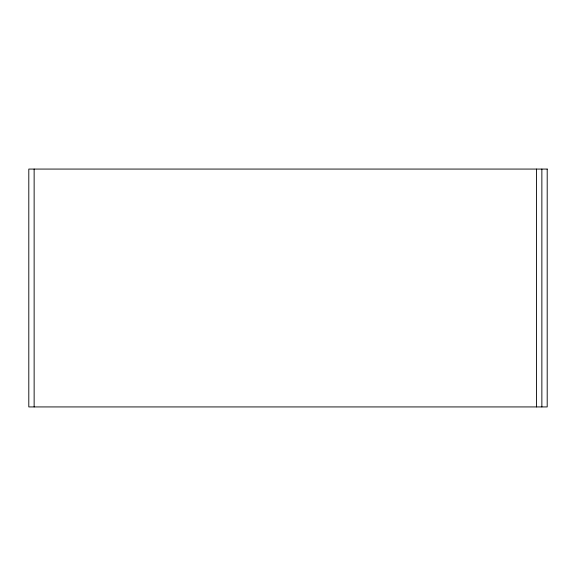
<?xml version="1.0" encoding="UTF-8"?>
<svg xmlns="http://www.w3.org/2000/svg" width="576" height="576" viewBox="0 0 576 576"><rect width="100%" height="100%" fill="white"/><g stroke="black" fill="none" stroke-linecap="round" stroke-linejoin="round"><path stroke-width="0.86" d="M541.865 169.07L541.865 406.93M536.53 169.07L536.53 406.93M34.135 169.07L34.135 406.93M547.2 169.07L28.8 169.07L28.8 406.93L547.2 406.93L547.2 169.07"/></g></svg>
